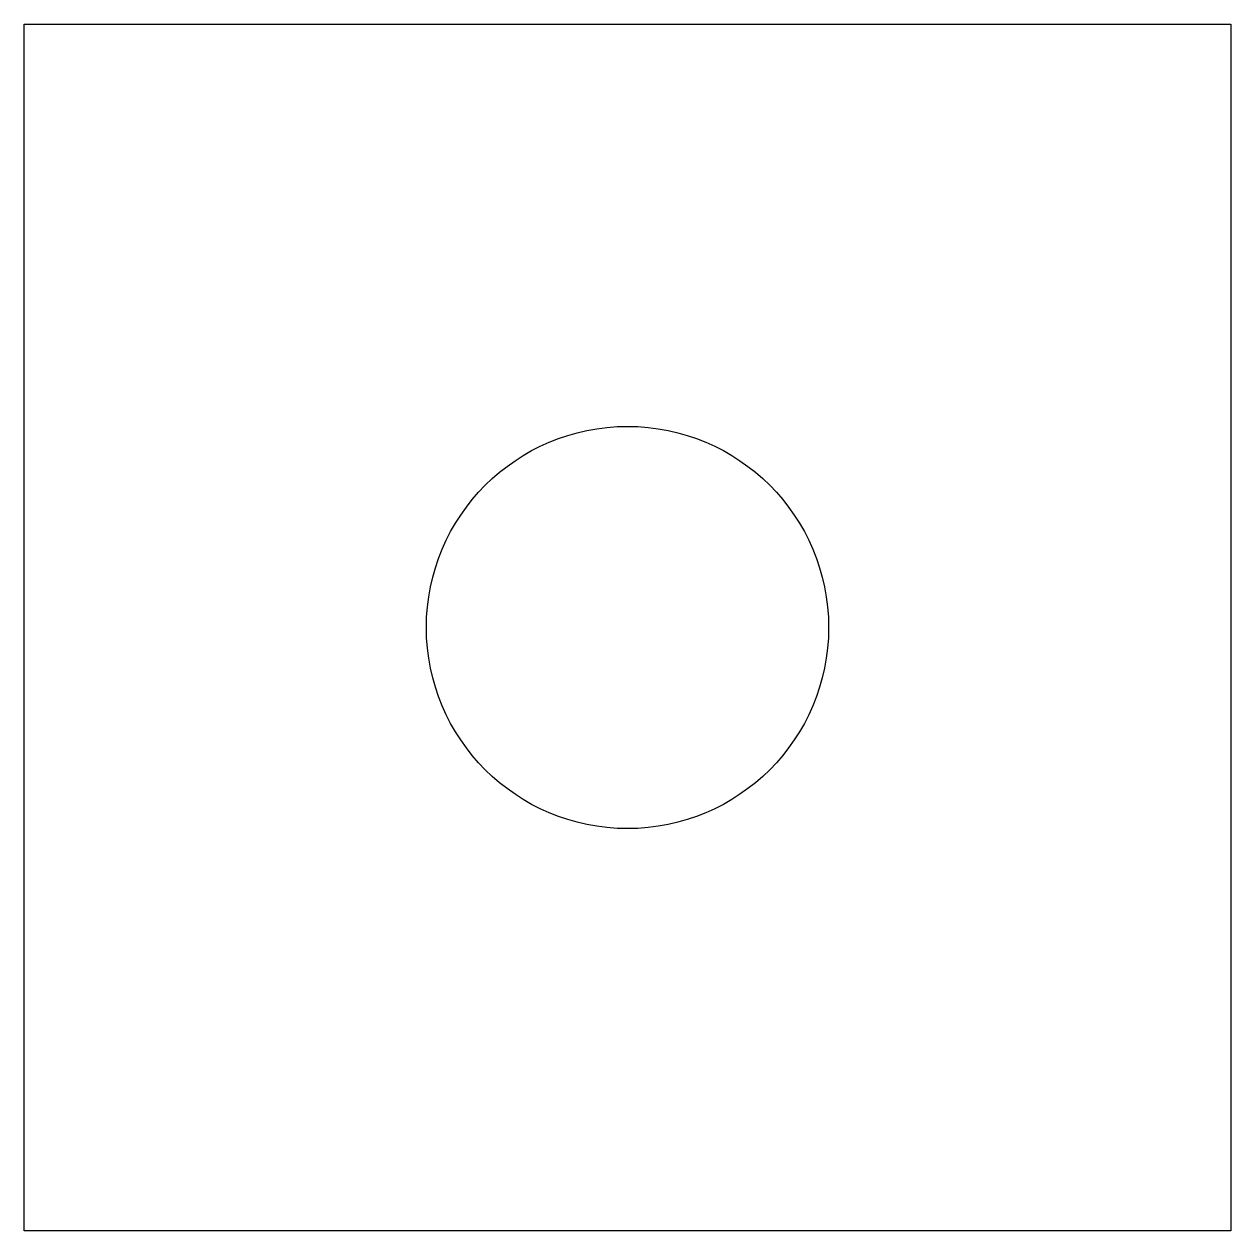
# Model space of a CAD drawing. Header units: inches. Extents: x 0 to 3, y 0 to 3.
import ezdxf

# ---------------------------------------------------------------- set-up
doc = ezdxf.new("R2010")
doc.units = ezdxf.units.IN
doc.header["$MEASUREMENT"] = 0
doc.layers.add('CUT', color=7, linetype='Continuous')

msp = doc.modelspace()

# ---------------------------------------------------------------- linework, layer by layer
at = {"layer": 'CUT'}
for p, q in [((0, 0), (0, 3)), ((0, 3), (3, 3)), ((3, 3), (3, 0)), ((3, 0), (0, 0))]:
    msp.add_line(p, q, dxfattribs=at)
msp.add_circle((1.5, 1.5), 0.5, dxfattribs=at)

doc.saveas('drawing.dxf')
